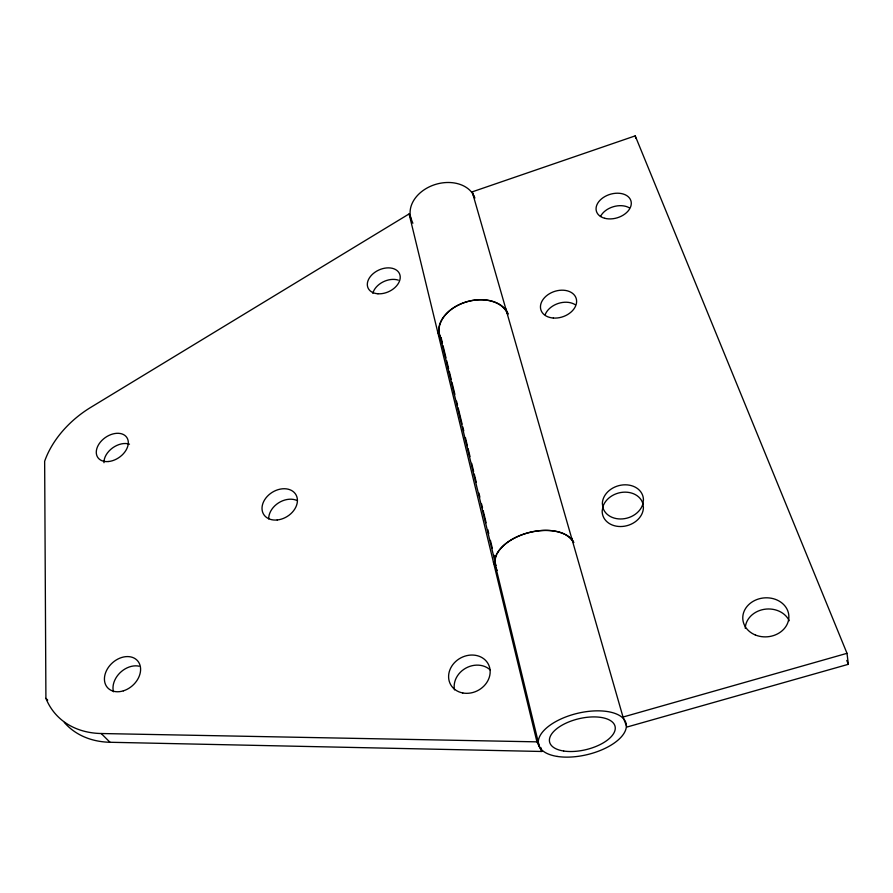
<?xml version="1.0" encoding="UTF-8"?>
<svg xmlns="http://www.w3.org/2000/svg" width="893" height="893" viewBox="0 0 893 893"><rect width="100%" height="100%" fill="white"/><g stroke="black" fill="none" stroke-linecap="round" stroke-linejoin="round"><path stroke-width="1.34" d="M412.867 223.272L409.106 213.918L90.773 407.364A84.21 58.302 -35.2 0 0 44.65 461.268L45.911 698.348L47.72 700.123M472.218 191.861L635.224 135.87L847.01 653.319L848.35 664.303L626.908 727.058L623.024 717.046L472.218 191.861L473.904 196.65M623.024 717.046L847.01 653.319M45.911 698.348A94.323 70.67 -41.1 0 0 101.21 733.521L536.95 741.849L541.783 751.482L110.018 742.273A93.385 70.435 -41.3 0 1 64.318 722.459M101.21 733.521L110.018 742.273M441.242 338.994L439.434 334.641M493.427 562.132L497.222 570.437M437.592 331.526L442.381 343.024L441.064 337.632M846.776 660.44L848.35 664.303M571.609 537.988L572.971 541.671M505.751 308.643L507.626 313.889M443.04 345.736L445.998 357.892M446.656 360.605L448.632 368.709M449.291 371.41L451.266 379.525M451.925 382.226L454.883 394.393M456.524 401.147L457.517 405.21M458.165 407.911L462.116 424.13M462.775 426.832L463.757 430.884M465.409 437.648L467.385 445.752M468.044 448.453L470.008 456.569M471.66 463.322L473.625 471.437M474.283 474.138L476.259 482.253M478.894 493.059L479.876 497.122M481.528 503.875L482.51 507.927M483.169 510.64L486.127 522.807M487.779 529.56L488.761 533.612M490.402 540.377L492.378 548.481M494.03 555.245L495.012 559.297M540.79 747.43L541.783 751.482M440.338 336.828L495.961 565.682M539.383 746.693L495.883 567.501A41.1 23.318 -14.2 0 1 524.928 533.746A41.1 23.318 -14.2 0 1 573.853 542.542M409.106 213.918L536.95 741.849M635.224 135.87L635.794 138.404M372.839 293.306A17.112 11.866 -24.5 0 1 398.356 280.145M103.956 462.708A17.458 12.1 -35.1 0 1 112.574 447.918A17.458 12.1 -35.1 0 1 129.496 444.189M113.467 691.762A19.947 15.136 -42.3 0 1 119.852 672.954A19.947 15.136 -42.3 0 1 139.085 666.189M268.704 518.889A18.708 14.176 -32.1 0 1 278.426 502.96A18.708 14.176 -32.1 0 1 297.09 500.526M454.504 689.876A21.209 18.329 -28.6 0 1 465.7 668.198A21.209 18.329 -28.6 0 1 490.134 669.862M441.175 339.641A36.1 24.915 -15.6 0 1 462.429 303.252A36.1 24.915 -15.6 0 1 507.983 313.532M441.51 339.128A35.597 24.569 -15.6 0 1 463.322 302.917A35.597 24.569 -15.6 0 1 507.871 314.57M411.472 219.79A33.543 25.25 -16.7 0 1 434.143 184.862A33.543 25.25 -16.7 0 1 474.897 198.056M495.838 565.928A40.531 23.006 -14.2 0 1 495.258 563.583M495.191 559.911A40.531 23.006 -14.2 0 1 496.631 554.81M497.144 553.738A40.531 23.006 -14.2 0 1 564.309 534.159M565.448 534.751A40.531 23.006 -14.2 0 1 571.911 540.265M745.253 628.27A22.816 19.389 -4.2 0 1 764.062 609.35A22.816 19.389 -4.2 0 1 789.211 620.735M545.165 314.66A18.385 13.295 -18.6 0 1 575.304 304.77M600.476 216.497A17.871 12.256 -16.8 0 1 629.219 207.768M643.44 500.002L642.726 504.478A20.818 16.755 -15.7 0 1 622.667 518.889A20.818 16.755 -15.7 0 1 602.954 507.849L602.351 503.518A20.818 16.755 -15.7 0 1 623.102 484.899A20.818 16.755 -15.7 0 1 643.44 500.002M602.976 506.476L602.183 510.941A20.885 16.867 -15.7 0 0 622.588 526.446A20.885 16.867 -15.7 0 0 643.406 507.47L642.714 503.094A20.885 16.867 -15.7 0 0 622.979 492.233A20.885 16.867 -15.7 0 0 602.976 506.476M377.962 293.775A17.257 11.877 -24.6 0 0 400.019 275.278A17.257 11.877 -24.6 0 0 373.352 273.481A17.257 11.877 -24.6 0 0 377.962 293.775M108.812 461.502A17.614 12.111 -35 0 0 127.576 438.876A17.614 12.111 -35 0 0 100.485 441.99A17.614 12.111 -35 0 0 108.812 461.502M123.39 690.836A20.148 15.181 -42.1 0 0 137.723 660.954A20.148 15.181 -42.1 0 0 106.434 670.721A20.148 15.181 -42.1 0 0 123.39 690.836M462.764 692.968A21.443 18.418 -28.6 0 0 489.755 668.031A21.443 18.418 -28.6 0 0 455.62 661.557A21.443 18.418 -28.6 0 0 462.764 692.968M277.198 519.972A18.898 14.21 -32 0 0 296.163 495.113A18.898 14.21 -32 0 0 265.813 498.104A18.898 14.21 -32 0 0 277.198 519.972M563.65 751.013A33.655 15.862 -13.5 0 0 615.165 729.458A33.655 15.862 -13.5 0 0 568.205 722.18A33.655 15.862 -13.5 0 0 563.65 751.013M557.132 756.416A45.007 21.22 -13.5 0 0 626.216 727.75A45.007 21.22 -13.5 0 0 563.662 717.793A45.007 21.22 -13.5 0 0 557.132 756.416M755.355 634.99A23.073 19.512 -4.7 0 0 788.843 615.779A23.073 19.512 -4.7 0 0 753.279 601.246A23.073 19.512 -4.7 0 0 755.355 634.99M553.37 318.042A18.552 13.328 -18.7 0 0 576.13 298.251A18.552 13.328 -18.7 0 0 546.092 296.141A18.552 13.328 -18.7 0 0 553.37 318.042M604.751 218.294A18.039 12.279 -16.9 0 0 631.295 203.392A18.039 12.279 -16.9 0 0 604.963 196.505A18.039 12.279 -16.9 0 0 604.751 218.294"/></g></svg>
